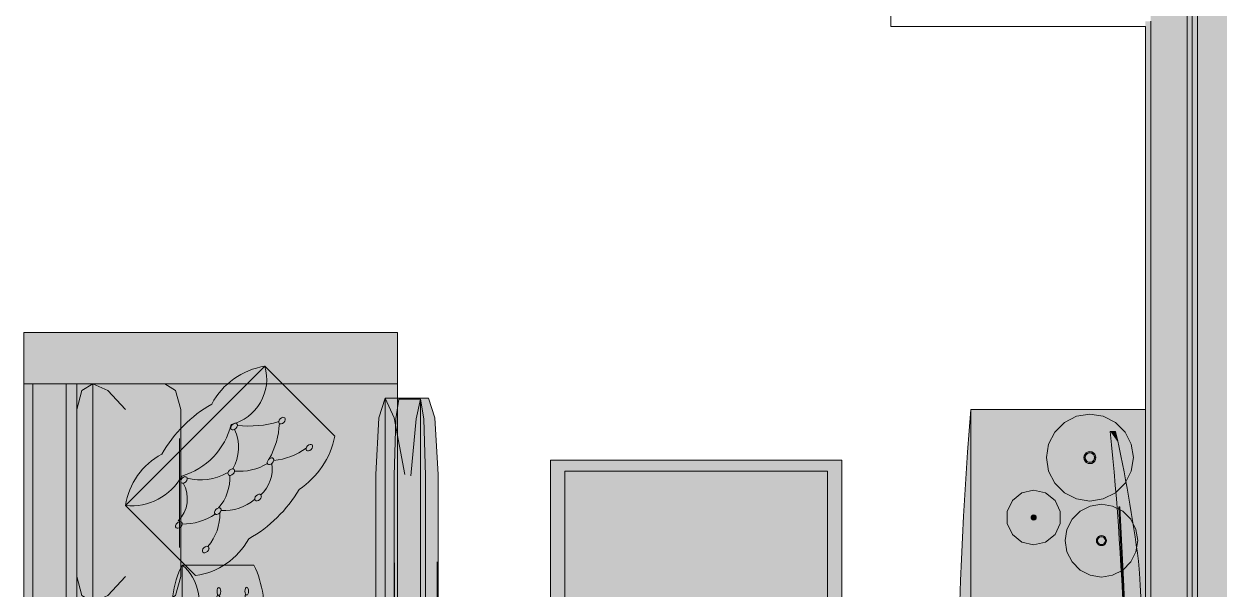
# Model space of a CAD drawing. Header units: inches. Extents: x 99 to 12024, y -5408 to 2559.
# Drawn here: x 8522.6 to 8637.7, y -4706.2 to -4651.7 of the extents above; entities that cross this region are included whole.
import ezdxf

# ---------------------------------------------------------------- set-up
doc = ezdxf.new("R2010")
doc.units = ezdxf.units.IN
doc.header["$LTSCALE"] = 96
doc.header["$MEASUREMENT"] = 0
doc.layers.add('Furniture_ Interior', color=7, linetype='Continuous', lineweight=25, true_color=0x8080c0)
doc.layers.add('Walls_  Normal', color=6, linetype='Continuous', lineweight=13)

# ---------------------------------------------------------------- blocks, each defined once
blk = doc.blocks.new('Tables_Side Tables_Storage Table (short)')
at = {"layer": 'Furniture_ Interior', "color": 163, "lineweight": 0, "true_color": 0x8080c0, "transparency": 33554687}
blk.add_line((-20, 1.311), (20, 1.311), dxfattribs=at)
blk.add_lwpolyline([(20, 18.127), (20, 1.311, -0.065543), (-20, 1.311), (-20, 18.127)], format="xyb", close=True, dxfattribs=at)
at = {"layer": 'Furniture_ Interior', "color": 7, "lineweight": 0, "true_color": 0xffffff, "transparency": 33554687}
for points in [[(-20, 18.127), (20, 18.127), (-20, 18.127), (-0.316, 0)], [(-20, 18.127), (-0.316, 0), (-20, 18.127), (-2.337, 0.018)], [(-2.337, 0.018), (-4.359, 0.062), (-2.337, 0.018), (-20, 18.127)], [(-20, 18.127), (-4.359, 0.062), (-20, 18.127), (-6.379, 0.133)], [(-6.379, 0.133), (-8.398, 0.23), (-6.379, 0.133), (-20, 18.127)], [(-20, 18.127), (-8.398, 0.23), (-20, 18.127), (-10.416, 0.354)], [(-10.416, 0.354), (-12.432, 0.505), (-10.416, 0.354), (-20, 18.127)], [(-20, 18.127), (-12.432, 0.505), (-20, 18.127), (-14.446, 0.683)], [(-14.446, 0.683), (-16.458, 0.886), (-14.446, 0.683), (-20, 18.127)], [(-20, 18.127), (-16.458, 0.886), (-20, 18.127), (-20, 1.311)], [(20, 18.127), (1.706, 0.009), (20, 18.127), (-0.316, 0)], [(3.727, 0.045), (1.706, 0.009), (3.727, 0.045), (20, 18.127)], [(20, 18.127), (5.748, 0.108), (20, 18.127), (3.727, 0.045)], [(7.768, 0.197), (5.748, 0.108), (7.768, 0.197), (20, 18.127)], [(20, 18.127), (9.786, 0.313), (20, 18.127), (7.768, 0.197)], [(11.803, 0.455), (9.786, 0.313), (11.803, 0.455), (20, 18.127)], [(20, 18.127), (13.817, 0.624), (20, 18.127), (11.803, 0.455)], [(15.829, 0.82), (13.817, 0.624), (15.829, 0.82), (20, 18.127)], [(20, 18.127), (17.839, 1.042), (20, 18.127), (15.829, 0.82)], [(20, 1.311), (17.839, 1.042), (20, 1.311), (20, 18.127)]]:
    blk.add_solid(points, dxfattribs=at)
blk = doc.blocks.new('Interior Accessories_Vases & Pots_Orb Vase')
at = {"layer": 'Furniture_ Interior', "color": 163, "lineweight": 0, "true_color": 0x8080c0, "transparency": 33554687}
for points in [[(-3.98, 2.89), (-4.19, 4.19), (-3.98, 5.48), (-3.39, 6.65), (-2.46, 7.58), (-1.29, 8.17), (0, 8.38), (1.29, 8.17), (2.46, 7.58), (3.39, 6.65), (3.98, 5.48), (4.19, 4.19), (3.98, 2.89), (3.39, 1.73), (2.46, 0.8), (1.29, 0.2), (0, 0), (-1.29, 0.2), (-2.46, 0.8), (-3.39, 1.73)], [(-0.55, 4.01), (-0.58, 4.19), (-0.55, 4.37), (-0.47, 4.53), (-0.34, 4.66), (-0.18, 4.74), (0, 4.77), (0.18, 4.74), (0.34, 4.66), (0.47, 4.53), (0.55, 4.37), (0.58, 4.19), (0.55, 4.01), (0.47, 3.84), (0.34, 3.72), (0.18, 3.63), (0, 3.6), (-0.18, 3.63), (-0.34, 3.72), (-0.47, 3.84)], [(-0.45, 4.04), (-0.48, 4.19), (-0.45, 4.33), (-0.39, 4.47), (-0.28, 4.57), (-0.15, 4.64), (0, 4.66), (0.15, 4.64), (0.28, 4.57), (0.39, 4.47), (0.45, 4.33), (0.48, 4.19), (0.45, 4.04), (0.39, 3.91), (0.28, 3.8), (0.15, 3.73), (0, 3.71), (-0.15, 3.73), (-0.28, 3.8), (-0.39, 3.91)], [(-0.36, 3.92), (-0.43, 4.05), (-0.45, 4.19), (-0.43, 4.33), (-0.36, 4.45), (-0.26, 4.55), (-0.14, 4.61), (0, 4.64), (0.14, 4.61), (0.26, 4.55), (0.36, 4.45), (0.43, 4.33), (0.45, 4.19), (0.43, 4.05), (0.36, 3.92), (0.26, 3.82), (0.14, 3.76), (0, 3.74), (-0.14, 3.76), (-0.26, 3.82)]]:
    blk.add_lwpolyline(points, close=True, dxfattribs=at)
at = {"layer": 'Furniture_ Interior', "color": 7, "lineweight": 0, "true_color": 0xffffff, "transparency": 33554687}
for points in [[(-1.29, 8.17), (0, 8.38), (-1.29, 8.17), (-2.46, 7.58)], [(0, 8.38), (2.46, 7.58), (0, 8.38), (-2.46, 0.8)], [(0, 8.38), (-2.46, 0.8), (0, 8.38), (-2.46, 7.58)], [(1.29, 8.17), (2.46, 7.58), (1.29, 8.17), (0, 8.38)], [(-3.39, 6.65), (-2.46, 7.58), (-3.39, 6.65), (-2.46, 0.8)], [(2.46, 7.58), (4.19, 4.19), (2.46, 7.58), (-2.46, 0.8)], [(3.39, 6.65), (3.98, 5.48), (3.39, 6.65), (2.46, 7.58)], [(2.46, 7.58), (3.98, 5.48), (2.46, 7.58), (4.19, 4.19)], [(-3.39, 1.73), (-3.98, 5.48), (-3.39, 1.73), (-3.39, 6.65)], [(-3.39, 1.73), (-3.39, 6.65), (-3.39, 1.73), (-2.46, 0.8)], [(-4.19, 4.19), (-3.98, 5.48), (-4.19, 4.19), (-3.39, 1.73)], [(-3.39, 1.73), (-3.98, 2.89), (-3.39, 1.73), (-4.19, 4.19)], [(4.19, 4.19), (1.29, 0.2), (4.19, 4.19), (-2.46, 0.8)], [(3.98, 2.89), (1.29, 0.2), (3.98, 2.89), (4.19, 4.19)], [(2.46, 0.8), (1.29, 0.2), (2.46, 0.8), (3.98, 2.89)], [(3.39, 1.73), (2.46, 0.8), (3.39, 1.73), (3.98, 2.89)], [(-1.29, 0.2), (-2.46, 0.8), (-1.29, 0.2), (1.29, 0.2)], [(0, 0), (-1.29, 0.2), (0, 0), (1.29, 0.2)]]:
    blk.add_solid(points, dxfattribs=at)
blk = doc.blocks.new('Interior Accessories_Vases & Pots_Funnel Vase')
at = {"layer": 'Furniture_ Interior', "color": 163, "lineweight": 0, "true_color": 0x8080c0, "transparency": 33554687}
for points in [[(-2.37, 1.42), (-2.62, 2.56), (-2.37, 3.7), (-1.64, 4.62), (-0.58, 5.12), (0.58, 5.12), (1.64, 4.62), (2.37, 3.7), (2.62, 2.56), (2.37, 1.42), (1.64, 0.51), (0.58, 0), (-0.58, 0), (-1.64, 0.51)], [(-0.23, 2.45), (-0.25, 2.56), (-0.23, 2.67), (-0.16, 2.76), (-0.06, 2.81), (0.06, 2.81), (0.16, 2.76), (0.23, 2.67), (0.25, 2.56), (0.23, 2.45), (0.16, 2.37), (0.06, 2.32), (-0.06, 2.32), (-0.16, 2.37)]]:
    blk.add_lwpolyline(points, close=True, dxfattribs=at)
at = {"layer": 'Furniture_ Interior', "color": 7, "lineweight": 0, "true_color": 0xffffff, "transparency": 33554687}
for points in [[(-1.64, 4.62), (1.64, 4.62), (-1.64, 4.62), (-2.37, 3.7)], [(-2.37, 3.7), (1.64, 4.62), (-2.37, 3.7), (2.37, 3.7)], [(-1.64, 4.62), (-0.58, 5.12), (-1.64, 4.62), (0.58, 5.12)], [(0.58, 5.12), (1.64, 4.62), (0.58, 5.12), (-1.64, 4.62)], [(-2.37, 3.7), (2.62, 2.56), (-2.37, 3.7), (-2.62, 2.56)], [(2.37, 3.7), (2.62, 2.56), (2.37, 3.7), (-2.37, 3.7)], [(-2.62, 2.56), (2.62, 2.56), (-2.62, 2.56), (-2.37, 1.42)], [(-2.37, 1.42), (2.62, 2.56), (-2.37, 1.42), (2.37, 1.42)], [(-0.23, 2.67), (0.25, 2.56), (-0.23, 2.67), (-0.25, 2.56)], [(-0.25, 2.56), (0.25, 2.56), (-0.25, 2.56), (-0.23, 2.45)], [(-0.16, 2.76), (0.16, 2.76), (-0.16, 2.76), (-0.23, 2.67)], [(-0.23, 2.67), (0.16, 2.76), (-0.23, 2.67), (0.23, 2.67)], [(0.23, 2.67), (0.25, 2.56), (0.23, 2.67), (-0.23, 2.67)], [(-0.23, 2.45), (0.25, 2.56), (-0.23, 2.45), (0.23, 2.45)], [(0.23, 2.45), (0.16, 2.37), (0.23, 2.45), (-0.23, 2.45)], [(-0.23, 2.45), (0.16, 2.37), (-0.23, 2.45), (-0.16, 2.37)], [(-0.06, 2.81), (0.16, 2.76), (-0.06, 2.81), (-0.16, 2.76)], [(0.16, 2.37), (-0.06, 2.32), (0.16, 2.37), (-0.16, 2.37)], [(0.06, 2.81), (0.16, 2.76), (0.06, 2.81), (-0.06, 2.81)], [(0.06, 2.32), (-0.06, 2.32), (0.06, 2.32), (0.16, 2.37)], [(-1.64, 0.51), (-2.37, 1.42), (-1.64, 0.51), (2.37, 1.42)], [(2.37, 1.42), (1.64, 0.51), (2.37, 1.42), (-1.64, 0.51)], [(-1.64, 0.51), (1.64, 0.51), (-1.64, 0.51), (0.58, 0)], [(-1.64, 0.51), (0.58, 0), (-1.64, 0.51), (-0.58, 0)]]:
    blk.add_solid(points, dxfattribs=at)
blk = doc.blocks.new("Seating_Sofas_Traditional_6' Sofa")
at = {"layer": 'Furniture_ Interior', "color": 163, "lineweight": 0, "true_color": 0x8080c0, "transparency": 33554687}
for p, q in [((-37.518486, 35.990585), (37.518486, 35.990585)), ((-37.518486, 0), (-37.518486, 35.990585)), ((-32.595249, 35.990585), (-32.595249, 0.848834)), ((-11.54415, 1.018601), (-11.54415, 35.990585)), ((11.54415, 0.848834), (11.54415, 35.990585)), ((32.595249, 0.848834), (32.595249, 35.990585)), ((37.518486, 35.990585), (37.518486, 0)), ((32.595249, 5.093007), (-32.595249, 5.093007)), ((32.595249, 4.074406), (-32.595249, 4.074406)), ((37.518486, 0), (-37.518486, 0)), ((-32.595249, 0), (-32.595249, 0.848834)), ((-32.595249, 0.848834), (32.595249, 0.848834))]:
    blk.add_line(p, q, dxfattribs=at)
at = {"layer": 'Furniture_ Interior', "lineweight": 0, "transparency": 33554687}
blk.add_line((32.595249, 0), (32.595249, 0.848834), dxfattribs=at)
at = {"layer": 'Furniture_ Interior', "color": 163, "lineweight": 0, "true_color": 0x8080c0, "transparency": 33554687}
blk.add_lwpolyline([(37.518486, 35.990585), (37.518486, 0), (-37.518486, 0), (-37.518486, 35.990585)], close=True, dxfattribs=at)
at = {"layer": 'Furniture_ Interior', "color": 7, "lineweight": 0, "true_color": 0xffffff, "transparency": 33554687}
for points in [[(-37.518486, 35.990585), (37.518486, 35.990585), (-37.518486, 35.990585), (37.518486, 0)], [(-37.518486, 35.990585), (37.518486, 0), (-37.518486, 35.990585), (-37.518486, 0)]]:
    blk.add_solid(points, dxfattribs=at)
blk = doc.blocks.new('Interior Accessories_Cushions & Rugs_Button Pillow')
at = {"layer": 'Furniture_ Interior', "color": 163, "lineweight": 0, "true_color": 0x8080c0, "transparency": 33554687}
for points in [[(-9.49, 11.13, -0.236068), (-3.51, 12.17, -0.131652), (3.3, 12.17, -0.236068), (9.49, 11.13), (9.49, 1.6, -0.198912), (3.44, 0.41, -0.131652), (-3.37, 0.48, -0.236068), (-9.49, 1.6)], [(9.49, 11.13, -0.424723), (3.23, 9.46, -0.267949), (-3.65, 9.32, -0.299662), (-9.49, 11.13)]]:
    blk.add_lwpolyline(points, format="xyb", close=True, dxfattribs=at)
for centre, radius, start, end in [((3.1, 9.12), 0.196, 123.6901, 236.3099), ((3.28, 8.85), 0.519, 56.3099, 123.6901), ((3.46, 9.12), 0.196, 303.6901, 56.3099), ((-6.95, 9.51), 3.01, 270, 345), ((-3.94, 8.9), 0.196, 123.6901, 236.3099), ((-3.76, 8.63), 0.519, 56.3099, 123.6901), ((-3.76, 9.17), 0.519, 236.3099, 303.6901), ((-3.59, 8.9), 0.196, 303.6901, 56.3099), ((0.96, 11.33), 5.05, 210, 255), ((-0.68, 10.22), 4.01, 284.4132, 340.79), ((3.28, 9.39), 0.519, 236.3099, 303.6901), ((11.18, 14.94), 9.65, 218.1552, 242.0276), ((-7.35, 6.18), 0.196, 123.6901, 236.3099), ((-7.17, 5.92), 0.519, 56.3099, 123.6901), ((-7.17, 6.45), 0.519, 236.3099, 303.6901), ((-6.99, 6.18), 0.196, 303.6901, 56.3099), ((-2.91, 9.88), 5.54, 224.1841, 259.0228), ((-3.66, 9.13), 4.51, 274.4581, 317.379), ((-0.19, 6.21), 0.196, 123.6901, 236.3099), ((-0.01, 5.94), 0.519, 56.3099, 123.6901), ((-0.01, 6.48), 0.519, 236.3099, 303.6901), ((0.17, 6.21), 0.196, 303.6901, 56.3099), ((4.36, 9.48), 5.32, 220.0623, 255.5483), ((1.42, 11.9), 7.65, 285.5534, 312.3393), ((6.77, 6.26), 0.196, 123.6901, 236.3099), ((6.95, 5.99), 0.519, 56.3099, 123.6901), ((6.95, 6.53), 0.519, 236.3099, 303.6901), ((7.13, 6.26), 0.196, 303.6901, 56.3099), ((-3.77, 4.47), 0.196, 123.6901, 236.3099), ((-3.59, 4.2), 0.519, 56.3099, 123.6901), ((-3.41, 4.47), 0.196, 303.6901, 56.3099), ((-6.98, 7.43), 4.69, 273.9196, 316.7837), ((-3.59, 4.74), 0.519, 236.3099, 303.6901), ((0.06, 7.21), 4.45, 220.8362, 265.986), ((0.55, 6.19), 3.54, 268.4324, 322.293), ((3.22, 4.28), 0.196, 123.6901, 236.3099), ((3.4, 4.01), 0.519, 56.3099, 123.6901), ((3.4, 4.55), 0.519, 236.3099, 303.6901), ((7.86, 9.42), 6.77, 231.7292, 260.339), ((3.58, 4.28), 0.196, 303.6901, 56.3099), ((-7.2, 2.68), 0.196, 123.6901, 236.3099), ((-7.02, 2.41), 0.519, 56.3099, 123.6901), ((-7.02, 2.95), 0.519, 236.3099, 303.6901), ((-6.85, 2.68), 0.196, 303.6901, 56.3099), ((-0.1, 2.66), 0.196, 123.6901, 236.3099), ((0.08, 2.39), 0.519, 56.3099, 123.6901), ((0.08, 2.92), 0.519, 236.3099, 303.6901), ((0.26, 2.66), 0.196, 303.6901, 56.3099), ((6.79, 2.56), 0.196, 123.6901, 236.3099), ((6.97, 2.29), 0.519, 56.3099, 123.6901), ((6.97, 2.83), 0.519, 236.3099, 303.6901), ((7.15, 2.56), 0.196, 303.6901, 56.3099)]:
    blk.add_arc(centre, radius, start, end, dxfattribs=at)
at = {"layer": 'Furniture_ Interior', "color": 7, "lineweight": 0, "true_color": 0xffffff, "transparency": 33554687}
for points in [[(-8.85, 11.55), (-8.8, 1.14), (-8.85, 11.55), (-9.49, 1.6)], [(-9.49, 11.13), (-8.85, 11.55), (-9.49, 11.13), (-9.49, 1.6)], [(-8.06, 11.94), (-8.8, 1.14), (-8.06, 11.94), (-8.85, 11.55)], [(-7.98, 0.74), (-8.8, 1.14), (-7.98, 0.74), (-8.06, 11.94)], [(-7.22, 12.22), (-7.98, 0.74), (-7.22, 12.22), (-8.06, 11.94)], [(-7.12, 0.44), (-7.98, 0.74), (-7.12, 0.44), (-7.22, 12.22)], [(-6.35, 12.4), (-7.12, 0.44), (-6.35, 12.4), (-7.22, 12.22)], [(-6.23, 0.27), (-7.12, 0.44), (-6.23, 0.27), (-5.46, 12.45)], [(-5.46, 12.45), (-7.12, 0.44), (-5.46, 12.45), (-6.35, 12.4)], [(-5.46, 12.45), (-4.57, 12.4), (-5.46, 12.45), (-6.23, 0.27)], [(-4.57, 12.4), (-5.32, 0.21), (-4.57, 12.4), (-6.23, 0.27)], [(-3.7, 12.22), (-5.32, 0.21), (-3.7, 12.22), (-4.57, 12.4)], [(-3.7, 12.22), (-3.51, 12.17), (-3.7, 12.22), (-5.32, 0.21)], [(-3.51, 12.17), (-4.41, 0.27), (-3.51, 12.17), (-5.32, 0.21)], [(-3.52, 0.44), (-4.41, 0.27), (-3.52, 0.44), (-3.51, 12.17)], [(-3.51, 12.17), (-3.37, 0.48), (-3.51, 12.17), (-3.52, 0.44)], [(-3.51, 12.17), (-1.82, 12.51), (-3.51, 12.17), (-3.37, 0.48)], [(-1.82, 12.51), (-1.55, 0.11), (-1.82, 12.51), (-3.37, 0.48)], [(-0.1, 12.62), (-1.55, 0.11), (-0.1, 12.62), (-1.82, 12.51)], [(0.16, 0), (-1.55, 0.11), (0.16, 0), (-0.1, 12.62)], [(1.61, 12.51), (0.16, 0), (1.61, 12.51), (-0.1, 12.62)], [(1.88, 0.11), (0.16, 0), (1.88, 0.11), (1.61, 12.51)], [(1.61, 12.51), (3.3, 12.17), (1.61, 12.51), (1.88, 0.11)], [(3.3, 12.17), (3.44, 0.41), (3.3, 12.17), (1.88, 0.11)], [(3.3, 12.17), (3.54, 12.24), (3.3, 12.17), (5.04, 0.25)], [(3.3, 12.17), (5.04, 0.25), (3.3, 12.17), (3.99, 0.32)], [(3.99, 0.32), (3.44, 0.41), (3.99, 0.32), (3.3, 12.17)], [(3.54, 12.24), (4.44, 12.42), (3.54, 12.24), (6.09, 0.32)], [(3.54, 12.24), (6.09, 0.32), (3.54, 12.24), (5.04, 0.25)], [(4.44, 12.42), (5.36, 12.48), (4.44, 12.42), (6.09, 0.32)], [(6.27, 12.42), (6.09, 0.32), (6.27, 12.42), (5.36, 12.48)], [(7.13, 0.53), (6.09, 0.32), (7.13, 0.53), (6.27, 12.42)], [(7.17, 12.24), (7.13, 0.53), (7.17, 12.24), (6.27, 12.42)], [(8.04, 11.94), (7.13, 0.53), (8.04, 11.94), (7.17, 12.24)], [(8.12, 0.87), (7.13, 0.53), (8.12, 0.87), (8.04, 11.94)], [(8.04, 11.94), (8.87, 11.54), (8.04, 11.94), (8.12, 0.87)], [(9.49, 11.13), (8.12, 0.87), (9.49, 11.13), (8.87, 11.54)], [(9.07, 1.33), (8.12, 0.87), (9.07, 1.33), (9.49, 11.13)], [(9.49, 11.13), (9.49, 1.6), (9.49, 11.13), (9.07, 1.33)]]:
    blk.add_solid(points, dxfattribs=at)
blk = doc.blocks.new('Tables_Coffee Tables_Rectangular_Glass Top')
at = {"layer": 'Furniture_ Interior', "color": 163, "lineweight": 0, "true_color": 0x8080c0, "transparency": 33554687}
for p, q in [((-23.023, 19.054), (-23.023, 0.969)), ((23.031, 19.054), (-23.023, 19.054)), ((23.031, 0.969), (23.031, 19.054)), ((-23.023, 0.969), (23.031, 0.969))]:
    blk.add_line(p, q, dxfattribs=at)
blk.add_lwpolyline([(-24, 0), (-24, 20.023), (24, 20.023), (24, 0)], close=True, dxfattribs=at)
at = {"layer": 'Furniture_ Interior', "color": 7, "lineweight": 0, "true_color": 0xffffff, "transparency": 33554687}
for points in [[(-24, 20.023), (24, 20.023), (-24, 20.023), (-24, 0)], [(-24, 0), (24, 20.023), (-24, 0), (24, 0)]]:
    blk.add_solid(points, dxfattribs=at)
blk = doc.blocks.new('Interior Accessories_Cushions & Rugs_Pillow_2')
at = {"layer": 'Furniture_ Interior', "color": 163, "lineweight": 0, "true_color": 0x8080c0, "transparency": 33554687}
blk.add_line((6, 0.089), (-6, 0.089), dxfattribs=at)
blk.add_lwpolyline([(-12, 6.672), (-11.276, 7.486), (-9.193, 7.872), (9.193, 7.872), (11.276, 7.486), (12, 6.672), (12, 1.2), (11.276, 0.386), (9.193, 0), (-9.193, 0), (-11.276, 0.386), (-12, 1.2)], close=True, dxfattribs=at)
at = {"layer": 'Furniture_ Interior', "lineweight": 0, "transparency": 33554687}
blk.add_lwpolyline([(-9.193, 4.192), (-11.276, 5.528), (-12, 6.672), (12, 6.672), (11.276, 5.528), (9.193, 4.192)], dxfattribs=at)
at = {"layer": 'Furniture_ Interior', "color": 7, "lineweight": 0, "true_color": 0xffffff, "transparency": 33554687}
for points in [[(-11.276, 7.486), (-9.193, 7.872), (-11.276, 7.486), (-12, 6.672)], [(-12, 6.672), (-9.193, 7.872), (-12, 6.672), (-12, 1.2)], [(-9.193, 7.872), (-9.193, 0), (-9.193, 7.872), (-12, 1.2)], [(-9.193, 7.872), (9.193, 7.872), (-9.193, 7.872), (9.193, 0)], [(9.193, 0), (-9.193, 0), (9.193, 0), (-9.193, 7.872)], [(9.193, 7.872), (11.276, 7.486), (9.193, 7.872), (12, 6.672)], [(12, 6.672), (12, 1.2), (12, 6.672), (9.193, 7.872)], [(12, 1.2), (9.193, 0), (12, 1.2), (9.193, 7.872)], [(-12, 1.2), (-9.193, 0), (-12, 1.2), (-11.276, 0.386)], [(11.276, 0.386), (9.193, 0), (11.276, 0.386), (12, 1.2)]]:
    blk.add_solid(points, dxfattribs=at)
blk = doc.blocks.new('Home Entertainment_Televisions_Plasma HDTV (wall mounted)')
at = {"layer": 'Furniture_ Interior', "color": 163, "lineweight": 0, "true_color": 0x8080c0, "transparency": 33554687}
blk.add_lwpolyline([(-35.6, 0.51, -0.019565), (-20.92, 2.72, -0.029697), (22.21, 2.75, -0.019894), (35.6, 0.51), (35.6, 0, 0.013535), (13.2, 1.32, 0.029462), (-35.6, 0)], format="xyb", close=True, dxfattribs=at)
at = {"layer": 'Furniture_ Interior', "lineweight": 0, "transparency": 33554687}
for points in [[(-27.09, 0.82), (-27.09, 0.91), (-18.1, 1.3), (-9.16, 1.57), (-0.26, 1.68), (8.63, 1.59), (17.58, 1.33), (26.57, 0.95)], [(-0.26, 1.59), (-9.16, 1.48), (-18.1, 1.2), (-27.04, 0.82)]]:
    blk.add_lwpolyline(points, dxfattribs=at)
at = {"layer": 'Furniture_ Interior', "color": 7, "lineweight": 0, "true_color": 0xffffff, "transparency": 33554687}
for points in [[(-26.66, 2), (-20.92, 2.72), (-26.66, 2), (-21.87, 0.95)], [(-19.2, 2.82), (-17.96, 1.14), (-19.2, 2.82), (-21.87, 0.95)], [(-20.92, 2.72), (-19.2, 2.82), (-20.92, 2.72), (-21.87, 0.95)], [(-15.3, 3.02), (-17.96, 1.14), (-15.3, 3.02), (-19.2, 2.82)], [(-14.05, 1.29), (-17.96, 1.14), (-14.05, 1.29), (-15.3, 3.02)], [(-15.3, 3.02), (-11.39, 3.17), (-15.3, 3.02), (-14.05, 1.29)], [(-11.39, 3.17), (-10.13, 1.41), (-11.39, 3.17), (-14.05, 1.29)], [(-7.47, 3.28), (-10.13, 1.41), (-7.47, 3.28), (-11.39, 3.17)], [(-6.22, 1.48), (-10.13, 1.41), (-6.22, 1.48), (-7.47, 3.28)], [(-3.56, 3.35), (-6.22, 1.48), (-3.56, 3.35), (-7.47, 3.28)], [(-2.31, 1.52), (-6.22, 1.48), (-2.31, 1.52), (-3.56, 3.35)], [(-3.56, 3.35), (0.35, 3.38), (-3.56, 3.35), (-2.31, 1.52)], [(0.35, 3.38), (1.61, 1.53), (0.35, 3.38), (-2.31, 1.52)], [(0.35, 3.38), (4.27, 3.36), (0.35, 3.38), (1.61, 1.53)], [(4.27, 3.36), (5.52, 1.49), (4.27, 3.36), (1.61, 1.53)], [(8.18, 3.3), (5.52, 1.49), (8.18, 3.3), (4.27, 3.36)], [(13.2, 1.32), (5.52, 1.49), (13.2, 1.32), (8.18, 3.3)], [(12.09, 3.2), (13.2, 1.32), (12.09, 3.2), (8.18, 3.3)], [(22.21, 2.75), (17.25, 1.17), (22.21, 2.75), (12.09, 3.2)], [(17.25, 1.17), (13.2, 1.32), (17.25, 1.17), (12.09, 3.2)], [(21.16, 0.99), (17.25, 1.17), (21.16, 0.99), (22.21, 2.75)], [(22.21, 2.75), (25.07, 0.77), (22.21, 2.75), (21.16, 0.99)], [(26.15, 2.2), (25.07, 0.77), (26.15, 2.2), (22.21, 2.75)], [(-30.52, 1.41), (-33.58, 0.17), (-30.52, 1.41), (-34.38, 0.74)], [(-29.68, 0.47), (-33.58, 0.17), (-29.68, 0.47), (-30.52, 1.41)], [(-26.66, 2), (-29.68, 0.47), (-26.66, 2), (-30.52, 1.41)], [(-25.77, 0.73), (-29.68, 0.47), (-25.77, 0.73), (-26.66, 2)], [(-26.66, 2), (-21.87, 0.95), (-26.66, 2), (-25.77, 0.73)], [(30.01, 1.58), (25.07, 0.77), (30.01, 1.58), (26.15, 2.2)], [(35.6, 0), (25.07, 0.77), (35.6, 0), (30.01, 1.58)], [(35.6, 0.51), (35.6, 0), (35.6, 0.51), (30.01, 1.58)], [(-33.58, 0.17), (-35.6, 0), (-33.58, 0.17), (-34.38, 0.74)], [(-34.38, 0.74), (-35.6, 0), (-34.38, 0.74), (-35.6, 0.51)]]:
    blk.add_solid(points, dxfattribs=at)

msp = doc.modelspace()

# ---------------------------------------------------------------- linework, layer by layer
at = {"layer": 'Walls_  Normal', "transparency": 33554687}
for p, q in [((8634.62, -4406.5), (8634.62, -4775.5)), ((8635.12, -4406.5), (8635.12, -4775.5)), ((8635.62, -4406.5), (8635.62, -4775.5)), ((8606.11, -4652), (8606.11, -4622.5)), ((8630.62, -4652), (8606.11, -4652)), ((8630.62, -4652), (8630.62, -4775)), ((8631.12, -4651.5), (8631.12, -4775.5))]:
    msp.add_line(p, q, dxfattribs=at)
at = {"layer": 'Walls_  Normal', "color": 252, "true_color": 0x949494, "transparency": 33554687}
for points in [[(8634.62, -4406.5), (8634.62, -4775.5), (8631.12, -4406.5), (8631.12, -4775.5)], [(8635.12, -4406.5), (8635.12, -4775.5), (8634.62, -4406.5), (8634.62, -4775.5)], [(8635.62, -4406.5), (8635.62, -4775.5), (8635.12, -4406.5), (8635.12, -4775.5)], [(8639.12, -4406.5), (8639.12, -4775.5), (8635.62, -4406.5), (8635.62, -4775.5)]]:
    msp.add_solid(points, dxfattribs=at)
at = {"layer": 'Walls_  Normal', "color": 236, "true_color": 0x7a003d, "transparency": 33554687}
msp.add_solid([(8631.12, -4651.5), (8631.12, -4775.5), (8630.62, -4651.5), (8630.62, -4775.5)], dxfattribs=at)

# ---------------------------------------------------------------- block references
at = {"layer": 'Furniture_ Interior', "transparency": 33554687}
for name, p, rotation in [("Seating_Sofas_Traditional_6' Sofa", (8522.61, -4718.98), 270), ('Interior Accessories_Cushions & Rugs_Button Pillow', (8546.98, -4699.28), 44.99999999999999), ('Interior Accessories_Vases & Pots_Orb Vase', (8621.08, -4693.5), 269.9999999999999), ('Interior Accessories_Vases & Pots_Funnel Vase', (8617.29, -4699.26), 269.9999999999999)]:
    msp.add_blockref(name, p, dxfattribs=dict(at, rotation=rotation))
for name, p, xscale, yscale, rotation in [('Interior Accessories_Cushions & Rugs_Pillow_2', (8537.71, -4696.9), 0.875, 1.270330429077148, 90), ('Interior Accessories_Cushions & Rugs_Pillow_2', (8562.49, -4719.27), 2.625, 0.762198269367218, 90), ('Interior Accessories_Cushions & Rugs_Pillow_2', (8558.27, -4719.38), 2.625, 0.381099134683609, 270), ('Tables_Coffee Tables_Rectangular_Glass Top', (8601.37, -4719.74), 1.083333373069763, 1.399999976158142, 90), ('Interior Accessories_Vases & Pots_Orb Vase', (8622.89, -4701.49), 0.8358209133148193, 0.8337308168411255, 269.9999999999999)]:
    msp.add_blockref(name, p, dxfattribs=dict(at, xscale=xscale, yscale=yscale, rotation=rotation))
at = {"layer": 'Furniture_ Interior', "transparency": 33554687, "rotation": 269.9999999999999}
for name, p, xscale in [('Tables_Side Tables_Storage Table (short)', (8612.48, -4721.82), 1.647425889968872), ('Home Entertainment_Televisions_Plasma HDTV (wall mounted)', (8627.23, -4721.28), 0.8510638475418091)]:
    msp.add_blockref(name, p, dxfattribs=dict(at, xscale=xscale))
at = {"layer": 'Furniture_ Interior', "transparency": 33554687, "yscale": 0.7254292368888855, "rotation": 90}
msp.add_blockref('Interior Accessories_Cushions & Rugs_Button Pillow', (8545.93, -4713.33), dxfattribs=at)

doc.saveas('drawing.dxf')
